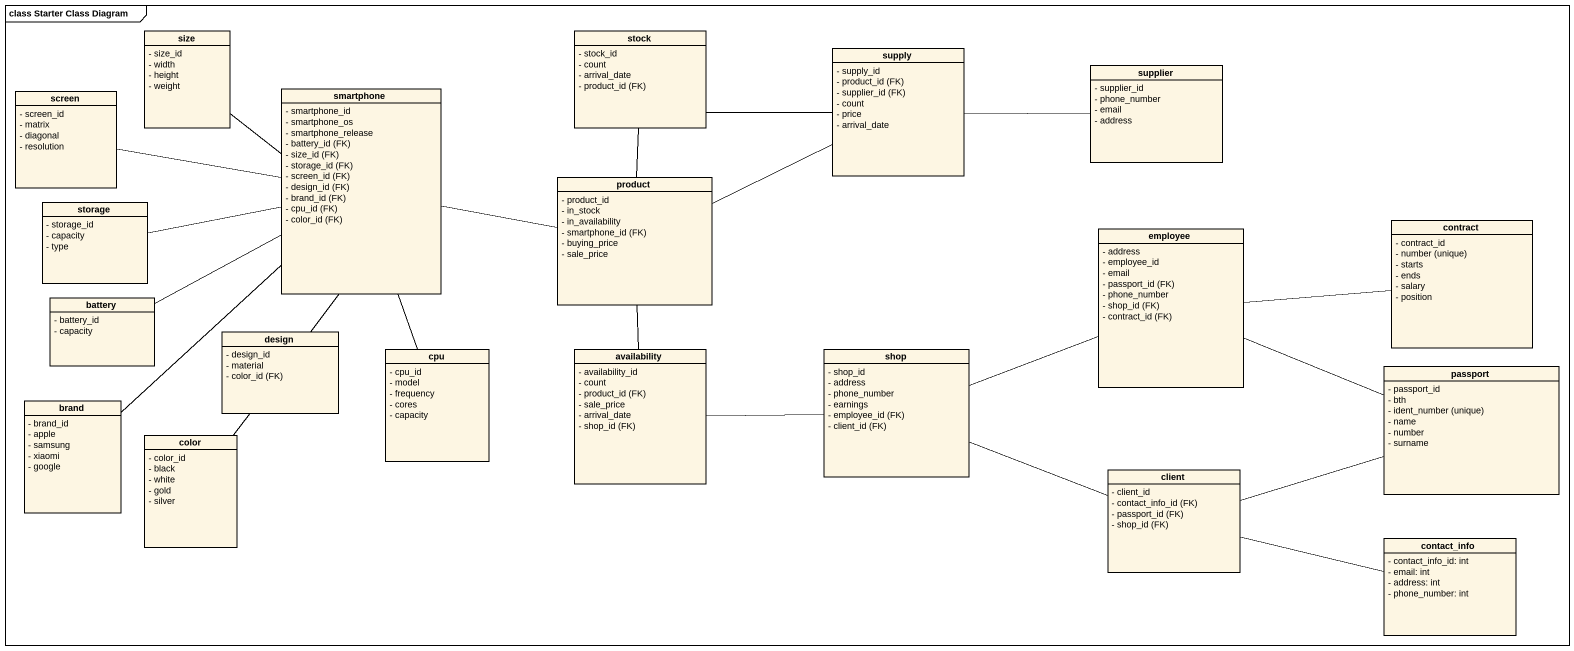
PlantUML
@startuml
mainframe class Starter Class Diagram
hide circle
hide empty members
skinparam classAttributeIconSize 0
class size {
  - size_id
  - width
  - height
  - weight
}
class stock {
  - stock_id
  - count
  - arrival_date
  {field} - product_id (FK)
}
class supply {
  - supply_id
  {field} - product_id (FK)
  {field} - supplier_id (FK)
  - count
  - price
  - arrival_date
}
class supplier {
  - supplier_id
  - phone_number
  - email
  - address
}
class screen {
  - screen_id
  - matrix
  - diagonal
  - resolution
}
class smartphone {
  - smartphone_id
  - smartphone_os
  - smartphone_release
  {field} - battery_id (FK)
  {field} - size_id (FK)
  {field} - storage_id (FK)
  {field} - screen_id (FK)
  {field} - design_id (FK)
  {field} - brand_id (FK)
  {field} - cpu_id (FK)
  {field} - color_id (FK)
}
class product {
  - product_id
  - in_stock
  - in_availability
  {field} - smartphone_id (FK)
  - buying_price
  - sale_price
}
class "storage" as storage_ {
  - storage_id
  - capacity
  - type
}
class contract {
  - contract_id
  {field} - number (unique)
  - starts
  - ends
  - salary
  - position
}
class employee {
  - address
  - employee_id
  - email
  {field} - passport_id (FK)
  - phone_number
  {field} - shop_id (FK)
  {field} - contract_id (FK)
}
class battery {
  - battery_id
  - capacity
}
class design {
  - design_id
  - material
  {field} - color_id (FK)
}
class cpu {
  - cpu_id
  - model
  - frequency
  - cores
  - capacity
}
class availability {
  - availability_id
  - count
  {field} - product_id (FK)
  - sale_price
  - arrival_date
  {field} - shop_id (FK)
}
class shop {
  - shop_id
  - address
  - phone_number
  - earnings
  {field} - employee_id (FK)
  {field} - client_id (FK)
}
class passport {
  - passport_id
  - bth
  {field} - ident_number (unique)
  - name
  - number
  - surname
}
class brand {
  - brand_id
  - apple
  - samsung
  - xiaomi
  - google
}
class color {
  - color_id
  - black
  - white
  - gold
  - silver
}
class client {
  - client_id
  {field} - contact_info_id (FK)
  {field} - passport_id (FK)
  {field} - shop_id (FK)
}
class contact_info {
  - contact_info_id: int
  - email: int
  - address: int
  - phone_number: int
}
stock -right- supply
supply -right- supplier
screen -right- smartphone
smartphone -up- size
smartphone -right- product
smartphone -- design
smartphone -- cpu
smartphone -- brand
product -up- stock
product -right- supply
product -- availability
storage_ -right- smartphone
employee -right- contract
employee -right- passport
battery -right- smartphone
design -- color
availability -right- shop
shop -right- employee
shop -right- client
client -right- passport
client -right- contact_info
@enduml
